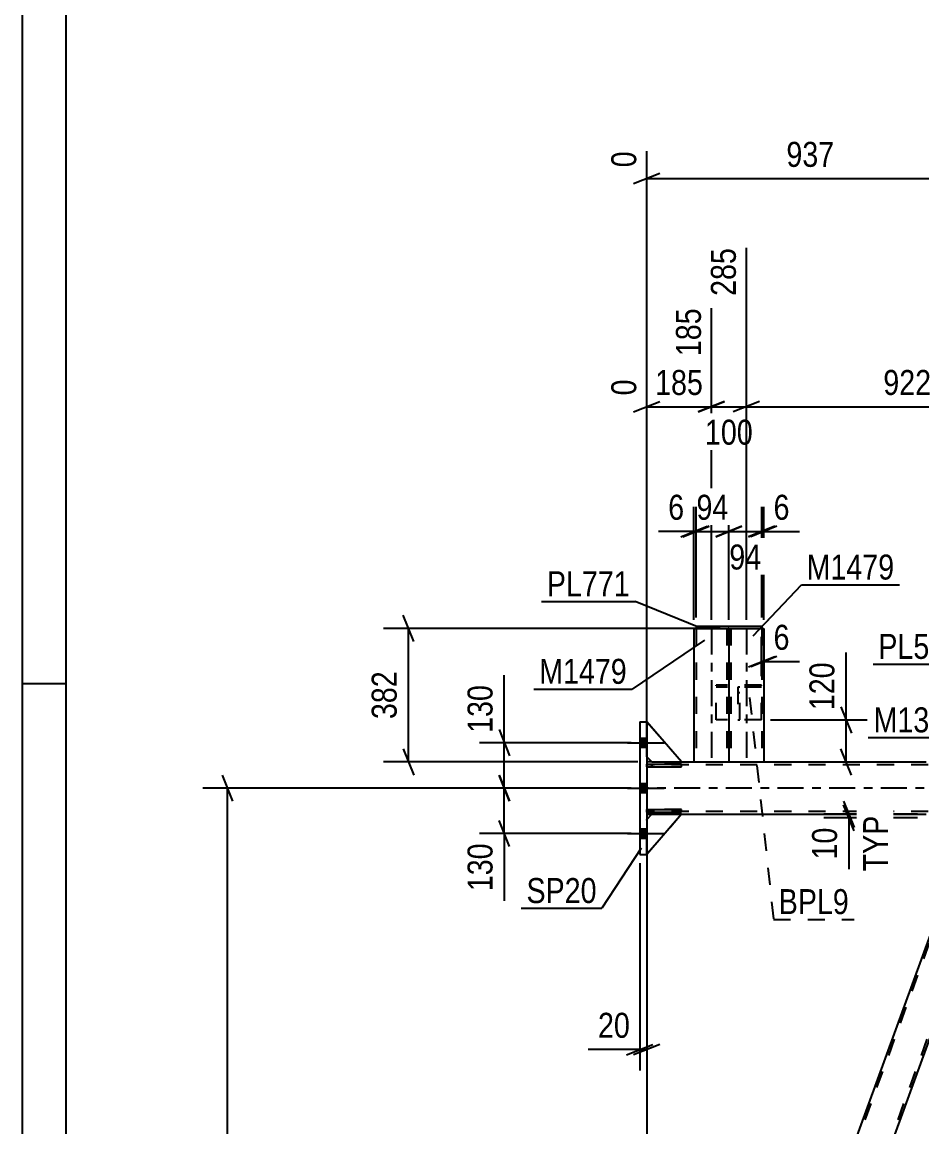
# Model space of a CAD drawing. Header units: millimetres. Extents: x -858 to 331, y -869 to -28.
# Drawn here: x -857.6 to -754.5, y -323.4 to -196.8 of the extents above; entities that cross this region are included whole.
import ezdxf

# ---------------------------------------------------------------- set-up
doc = ezdxf.new("R2010")
doc.units = ezdxf.units.MM
doc.linetypes.add('DXK_LINE_DOT2', pattern=[3.9198, 1.9599, -1.9599])
doc.linetypes.add('DXK_LINE_DOT3', pattern=[5.9187, 2.979, -0.9799, 0.9799, -0.9799])
doc.styles.add('Arial Narrow', font='ARIALN.TTF', dxfattribs={"height": 0.2})

# ---------------------------------------------------------------- blocks, each defined once
blk = doc.blocks.new('Unknown-570393797-1134')
at = {"color": 5, "linetype": 'Continuous'}
for p, q in [((-857.57, -27.58), (-857.57, -868.58)), ((-852.57, -32.58), (-852.57, -863.58)), ((-852.57, -272.58), (-857.57, -272.58))]:
    blk.add_line(p, q, dxfattribs=at)
blk = doc.blocks.new('Part-570393797-12536 - 12424')
at = {"color": 2, "linetype": 'Continuous'}
for p, q in [((-785.42, -281.54), (-786.02, -281.54)), ((-782.02, -281.54), (-754, -281.54)), ((-786.02, -287.54), (-785.42, -287.54)), ((-782.02, -287.54), (-754, -287.54))]:
    blk.add_line(p, q, dxfattribs=at)
at = {"color": 7, "linetype": 'DXK_LINE_DOT2'}
for p, q in [((-786.02, -281.54), (-786.02, -287.54)), ((-87.4, -281.86), (-786.02, -281.86)), ((-785.42, -281.54), (-782.02, -281.54)), ((-87.4, -287.22), (-786.02, -287.22)), ((-785.42, -287.54), (-782.02, -287.54))]:
    blk.add_line(p, q, dxfattribs=at)
at = {"color": 7, "linetype": 'DXK_LINE_DOT3'}
blk.add_line((-87.4, -284.54), (-786.02, -284.54), dxfattribs=at)
blk = doc.blocks.new('Part-570393797-12482 - 12424')
at = {"color": 2, "linetype": 'Continuous'}
for p, q in [((-786.82, -276.94), (-786.82, -292.14)), ((-786.82, -276.94), (-786.02, -276.94)), ((-786.02, -276.94), (-786.02, -292.14)), ((-786.82, -292.14), (-786.02, -292.14))]:
    blk.add_line(p, q, dxfattribs=at)
blk = doc.blocks.new('Part-570393797-12682 - 12424')
at = {"color": 7, "linetype": 'DXK_LINE_DOT2'}
for p, q in [((-772.86, -272.73), (-778.06, -272.73)), ((-778.06, -276.73), (-778.06, -272.73)), ((-772.86, -272.97), (-778.06, -272.97)), ((-772.86, -276.73), (-772.86, -272.73)), ((-772.86, -276.73), (-778.06, -276.73))]:
    blk.add_line(p, q, dxfattribs=at)
blk = doc.blocks.new('Part-570393797-12710 - 12424')
at = {"color": 2, "linetype": 'Continuous'}
for p, q in [((-780.37, -266), (-780.37, -266.24)), ((-780.37, -266), (-772.85, -266)), ((-776.68, -266.24), (-776.54, -266.24)), ((-772.85, -266), (-772.85, -266.24))]:
    blk.add_line(p, q, dxfattribs=at)
at = {"color": 7, "linetype": 'DXK_LINE_DOT2'}
for p, q in [((-780.37, -266.24), (-776.68, -266.24)), ((-776.54, -266.24), (-772.85, -266.24))]:
    blk.add_line(p, q, dxfattribs=at)
blk = doc.blocks.new('Part-570393797-12712 - 12424')
at = {"color": 2, "linetype": 'Continuous'}
for p, q in [((-782.02, -281.54), (-786.02, -276.94)), ((-786.02, -280.94), (-785.42, -281.54)), ((-785.42, -281.54), (-782.02, -281.54))]:
    blk.add_line(p, q, dxfattribs=at)
at = {"color": 7, "linetype": 'DXK_LINE_DOT2'}
blk.add_line((-786.02, -280.94), (-786.02, -276.94), dxfattribs=at)
blk = doc.blocks.new('Part-570393797-12784 - 12424')
at = {"color": 7, "linetype": 'DXK_LINE_DOT2'}
for p, q in [((-782.02, -281.78), (-786.02, -281.78)), ((-786.02, -281.78), (-786.02, -282.1)), ((-786.02, -282.1), (-782.02, -282.1)), ((-785.42, -281.78), (-785.42, -282.1)), ((-782.02, -282.1), (-782.02, -281.78))]:
    blk.add_line(p, q, dxfattribs=at)
blk = doc.blocks.new('Part-570393797-12785 - 12424')
at = {"color": 7, "linetype": 'DXK_LINE_DOT2'}
for p, q in [((-782.02, -286.98), (-786.02, -286.98)), ((-786.02, -286.98), (-786.02, -287.3)), ((-786.02, -287.3), (-782.02, -287.3)), ((-785.42, -286.98), (-785.42, -287.3)), ((-782.02, -287.3), (-782.02, -286.98))]:
    blk.add_line(p, q, dxfattribs=at)
blk = doc.blocks.new('Part-570393797-12786 - 12424')
at = {"color": 2, "linetype": 'Continuous'}
for p, q in [((-786.02, -282.1), (-786.02, -281.78)), ((-786.02, -281.78), (-782.02, -281.78)), ((-786.02, -282.1), (-782.02, -282.1)), ((-782.02, -282.1), (-782.02, -281.78))]:
    blk.add_line(p, q, dxfattribs=at)
at = {"color": 7, "linetype": 'DXK_LINE_DOT2'}
blk.add_line((-785.42, -282.1), (-785.42, -281.78), dxfattribs=at)
blk = doc.blocks.new('Part-570393797-12787 - 12424')
at = {"color": 2, "linetype": 'Continuous'}
for p, q in [((-786.02, -287.3), (-786.02, -286.98)), ((-786.02, -286.98), (-782.02, -286.98)), ((-786.02, -287.3), (-782.02, -287.3)), ((-782.02, -287.3), (-782.02, -286.98))]:
    blk.add_line(p, q, dxfattribs=at)
at = {"color": 7, "linetype": 'DXK_LINE_DOT2'}
blk.add_line((-785.42, -287.3), (-785.42, -286.98), dxfattribs=at)
blk = doc.blocks.new('Part-570393797-12788 - 12424')
at = {"color": 7, "linetype": 'DXK_LINE_DOT2'}
for p, q in [((-782.02, -281.54), (-786.02, -276.94)), ((-786.02, -276.94), (-786.02, -280.94)), ((-786.02, -280.94), (-785.42, -281.54)), ((-785.42, -281.54), (-782.02, -281.54))]:
    blk.add_line(p, q, dxfattribs=at)
blk = doc.blocks.new('Part-570393797-12789 - 12424')
at = {"color": 2, "linetype": 'Continuous'}
for p, q in [((-786.02, -288.14), (-785.42, -287.54)), ((-782.02, -287.54), (-786.02, -292.14)), ((-785.42, -287.54), (-782.02, -287.54))]:
    blk.add_line(p, q, dxfattribs=at)
at = {"color": 7, "linetype": 'DXK_LINE_DOT2'}
blk.add_line((-786.02, -292.14), (-786.02, -288.14), dxfattribs=at)
blk = doc.blocks.new('Part-570393797-12819 - 12424')
at = {"color": 7, "linetype": 'DXK_LINE_DOT2'}
for p, q in [((-786.02, -288.14), (-785.42, -287.54)), ((-782.02, -287.54), (-786.02, -292.14)), ((-786.02, -292.14), (-786.02, -288.14)), ((-785.42, -287.54), (-782.02, -287.54))]:
    blk.add_line(p, q, dxfattribs=at)
blk = doc.blocks.new('Part-570393797-13239 - 12424')
at = {"color": 7, "linetype": 'DXK_LINE_DOT2'}
for p, q in [((-775.34, -272.97), (-775.58, -272.97)), ((-775.58, -272.97), (-775.58, -276.73)), ((-775.34, -276.73), (-775.34, -272.97)), ((-775.58, -273.57), (-775.34, -273.57)), ((-775.58, -276.73), (-775.34, -276.73))]:
    blk.add_line(p, q, dxfattribs=at)
blk = doc.blocks.new('Bolt-570393797-12850 - 12424')
at = {"linetype": 'Continuous'}
for points in [[(-786.82, -278.82), (-786.82, -279.86), (-786.02, -279.86), (-786.02, -278.82)], [(-786.82, -278.82), (-786.82, -279.86), (-786.02, -279.86), (-786.02, -278.82)], [(-786.82, -278.82), (-786.82, -279.86), (-786.02, -279.86), (-786.02, -278.82)], [(-786.82, -284.02), (-786.82, -285.06), (-786.02, -285.06), (-786.02, -284.02)], [(-786.82, -284.02), (-786.82, -285.06), (-786.02, -285.06), (-786.02, -284.02)], [(-786.82, -289.22), (-786.82, -290.26), (-786.02, -290.26), (-786.02, -289.22)], [(-786.82, -289.22), (-786.82, -290.26), (-786.02, -290.26), (-786.02, -289.22)], [(-786.82, -289.22), (-786.82, -290.26), (-786.02, -290.26), (-786.02, -289.22)]]:
    blk.add_hatch(color=1, dxfattribs=at).paths.add_polyline_path(points)
at = {"color": 1, "linetype": 'Continuous'}
for p, q in [((-788.22, -279.34), (-784.02, -279.34)), ((-788.22, -279.34), (-784.02, -279.34)), ((-788.22, -279.34), (-784.02, -279.34)), ((-786.82, -278.82), (-786.02, -278.82)), ((-786.82, -278.82), (-786.02, -278.82)), ((-786.82, -278.82), (-786.02, -278.82)), ((-786.82, -279.86), (-786.02, -279.86)), ((-786.82, -279.86), (-786.02, -279.86)), ((-786.82, -279.86), (-786.02, -279.86)), ((-788.22, -284.54), (-784.02, -284.54)), ((-788.22, -284.54), (-784.02, -284.54)), ((-786.82, -284.02), (-786.02, -284.02)), ((-786.82, -284.02), (-786.02, -284.02)), ((-786.82, -285.06), (-786.02, -285.06)), ((-786.82, -285.06), (-786.02, -285.06)), ((-788.22, -289.74), (-784.02, -289.74)), ((-788.22, -289.74), (-784.02, -289.74)), ((-788.22, -289.74), (-784.02, -289.74)), ((-786.82, -289.22), (-786.02, -289.22)), ((-786.82, -289.22), (-786.02, -289.22)), ((-786.82, -289.22), (-786.02, -289.22)), ((-786.82, -290.26), (-786.02, -290.26)), ((-786.82, -290.26), (-786.02, -290.26)), ((-786.82, -290.26), (-786.02, -290.26))]:
    blk.add_line(p, q, dxfattribs=at)
blk = doc.blocks.new('Part-570393797-12886 - 12424')
at = {"color": 2, "linetype": 'Continuous'}
for p, q in [((-748.69, -287.94), (-791.71, -406.14)), ((-745.45, -290.74), (-787.45, -406.14))]:
    blk.add_line(p, q, dxfattribs=at)
at = {"color": 7, "linetype": 'DXK_LINE_DOT2'}
for p, q in [((-748.29, -287.54), (-791.6, -406.54)), ((-744.54, -287.54), (-787.85, -406.54)), ((-748.54, -287.54), (-748.69, -287.94)), ((-744.28, -287.54), (-748.54, -287.54)), ((-748.54, -287.54), (-748.5, -287.54)), ((-744.28, -287.54), (-745.45, -290.74)), ((-791.71, -406.14), (-791.85, -406.54)), ((-787.45, -406.14), (-787.6, -406.54)), ((-791.85, -406.54), (-787.6, -406.54))]:
    blk.add_line(p, q, dxfattribs=at)
blk = doc.blocks.new('Part-570393797-13233 - 12424')
at = {"color": 2, "linetype": 'Continuous'}
for p, q in [((-780.61, -266.24), (-780.61, -281.54)), ((-780.61, -266.24), (-780.57, -266.24)), ((-780.57, -266.24), (-780.47, -266.24)), ((-780.47, -266.24), (-780.31, -266.24)), ((-780.31, -266.24), (-780.13, -266.24)), ((-780.13, -266.24), (-776.68, -266.24)), ((-776.61, -266.24), (-776.61, -281.54)), ((-780.61, -281.54), (-776.61, -281.54))]:
    blk.add_line(p, q, dxfattribs=at)
at = {"color": 7, "linetype": 'DXK_LINE_DOT2'}
for p, q in [((-780.61, -266.24), (-780.61, -266.24)), ((-780.37, -266.24), (-780.37, -281.54)), ((-780.37, -266.24), (-780.35, -266.24)), ((-780.31, -266.24), (-780.22, -266.24)), ((-776.85, -266.24), (-776.85, -281.54)), ((-776.68, -266.24), (-776.65, -266.24)), ((-776.65, -266.24), (-776.68, -266.24)), ((-776.65, -266.24), (-776.61, -266.24)), ((-776.61, -266.24), (-776.65, -266.24)), ((-780.37, -281.54), (-780.35, -281.54)), ((-780.35, -281.54), (-780.13, -281.54)), ((-780.35, -281.54), (-780.31, -281.54)), ((-780.31, -281.54), (-780.3, -281.54))]:
    blk.add_line(p, q, dxfattribs=at)
at = {"color": 7, "linetype": 'DXK_LINE_DOT3'}
blk.add_line((-778.61, -266.24), (-778.61, -281.54), dxfattribs=at)
blk = doc.blocks.new('Part-570393797-13238 - 12424')
at = {"color": 2, "linetype": 'Continuous'}
for p, q in [((-776.61, -266.24), (-776.61, -281.54)), ((-776.54, -266.24), (-776.47, -266.24)), ((-776.47, -266.24), (-776.13, -266.24)), ((-776.13, -266.24), (-772.61, -266.24)), ((-772.61, -266.24), (-772.61, -281.54))]:
    blk.add_line(p, q, dxfattribs=at)
at = {"color": 7, "linetype": 'DXK_LINE_DOT2'}
for p, q in [((-776.61, -266.24), (-776.54, -266.24)), ((-776.47, -266.24), (-776.35, -266.24)), ((-776.37, -266.24), (-776.37, -281.54)), ((-776.37, -266.24), (-776.35, -266.24)), ((-776.37, -266.24), (-776.35, -266.24)), ((-776.35, -266.24), (-776.13, -266.24)), ((-772.85, -266.24), (-772.85, -281.54)), ((-776.61, -281.54), (-776.61, -281.54)), ((-776.61, -281.54), (-772.61, -281.54)), ((-772.61, -281.54), (-772.61, -281.54)), ((-772.61, -281.54), (-772.61, -281.54))]:
    blk.add_line(p, q, dxfattribs=at)
at = {"color": 7, "linetype": 'DXK_LINE_DOT3'}
blk.add_line((-774.61, -266.24), (-774.61, -281.54), dxfattribs=at)
blk = doc.blocks.new('StraightDimension-570393797-21480 - 12424')
at = {"color": 7, "linetype": 'Continuous'}
for p, q in [((-812.71, -267.74), (-813.91, -264.74)), ((-777.61, -266.24), (-816.16, -266.24)), ((-813.31, -281.54), (-813.31, -266.24)), ((-813.91, -280.04), (-812.71, -283.04)), ((-787.02, -281.54), (-816.16, -281.54))]:
    blk.add_line(p, q, dxfattribs=at)
at = {"color": 0}
blk.add_wipeout([(-814.06, -270.55), (-818.26, -270.55), (-818.26, -277.23), (-814.06, -277.23)], dxfattribs=at)
at = {"color": 3, "style": 'Arial Narrow'}
blk.add_text('382', height=2.863, rotation=90.0002, dxfattribs=at).set_placement((-814.66, -276.63))
blk = doc.blocks.new('StraightDimension-570393797-14593 - 12424')
at = {"color": 7, "linetype": 'Continuous'}
for p, q in [((-802.33, -279.34), (-802.33, -271.6)), ((-802.33, -279.34), (-802.33, -271.6)), ((-802.93, -277.84), (-801.73, -280.84)), ((-787.82, -279.34), (-805.18, -279.34)), ((-802.33, -284.54), (-802.33, -279.34)), ((-801.73, -286.04), (-802.93, -283.04)), ((-787.82, -284.54), (-805.18, -284.54))]:
    blk.add_line(p, q, dxfattribs=at)
at = {"color": 0}
blk.add_wipeout([(-803.08, -272.13), (-807.28, -272.13), (-807.28, -278.81), (-803.08, -278.81)], dxfattribs=at)
at = {"color": 3, "style": 'Arial Narrow'}
blk.add_text('130', height=2.863, rotation=90.0002, dxfattribs=at).set_placement((-803.68, -278.21))
blk = doc.blocks.new('StraightDimension-570393797-26400 - 12424')
at = {"color": 7, "linetype": 'Continuous'}
for p, q in [((-778.61, -265.24), (-778.61, -229.55)), ((-786.02, -280.54), (-786.02, -237.71)), ((-787.52, -241.44), (-784.52, -240.24)), ((-777.11, -240.24), (-780.11, -241.44)), ((-786.02, -240.84), (-778.61, -240.84))]:
    blk.add_line(p, q, dxfattribs=at)
at = {"color": 0}
blk.add_wipeout([(-778.97, -240.09), (-778.97, -235.89), (-785.66, -235.89), (-785.66, -240.09)], dxfattribs=at)
at = {"color": 0, "linetype": 'Continuous'}
blk.add_wipeout([(-786.62, -237.11), (-790.82, -237.11), (-790.82, -240.14), (-786.62, -240.14)], dxfattribs=at)
at = {"color": 3, "style": 'Arial Narrow'}
blk.add_text('185', height=2.863, dxfattribs=at).set_placement((-785.06, -239.49))
at = {"color": 3, "linetype": 'Continuous', "style": 'Arial Narrow'}
blk.add_text('0', height=2.86, rotation=90.0002, dxfattribs=at).set_placement((-787.22, -239.54))
at = {"color": 0, "linetype": 'Continuous'}
blk.add_wipeout([(-779.21, -228.95), (-783.41, -228.95), (-783.41, -235.64), (-779.21, -235.64)], dxfattribs=at)
at = {"color": 3, "linetype": 'Continuous', "style": 'Arial Narrow'}
blk.add_text('185', height=2.863, rotation=90.0002, dxfattribs=at).set_placement((-779.81, -235.04))
blk = doc.blocks.new('StraightDimension-570393797-13657 - 12424')
at = {"color": 7, "linetype": 'Continuous'}
for p, q in [((-786.02, -288.54), (-786.02, -350.92)), ((-819.93, -405.54), (-819.93, -345.67)), ((-818.43, -347.92), (-821.43, -349.12)), ((-787.52, -349.12), (-784.52, -347.92)), ((-819.93, -348.52), (-786.02, -348.52))]:
    blk.add_line(p, q, dxfattribs=at)
at = {"color": 0}
blk.add_wipeout([(-798.72, -347.77), (-798.72, -343.57), (-807.23, -343.57), (-807.23, -347.77)], dxfattribs=at)
at = {"color": 3, "style": 'Arial Narrow'}
blk.add_text('1137', height=2.863, dxfattribs=at).set_placement((-806.63, -347.17))
blk = doc.blocks.new('StraightDimension-570393797-14601 - 12424')
at = {"color": 7, "linetype": 'Continuous'}
for p, q in [((-802.93, -283.04), (-801.73, -286.04)), ((-787.82, -284.54), (-805.18, -284.54)), ((-802.33, -289.74), (-802.33, -284.54)), ((-801.73, -291.24), (-802.93, -288.24)), ((-787.82, -289.74), (-805.18, -289.74)), ((-802.33, -289.74), (-802.33, -297.47)), ((-802.33, -289.74), (-802.33, -297.47))]:
    blk.add_line(p, q, dxfattribs=at)
at = {"color": 0}
blk.add_wipeout([(-803.08, -290.26), (-807.28, -290.26), (-807.28, -296.95), (-803.08, -296.95)], dxfattribs=at)
at = {"color": 3, "style": 'Arial Narrow'}
blk.add_text('130', height=2.863, rotation=90.0002, dxfattribs=at).set_placement((-803.68, -296.35))
blk = doc.blocks.new('StraightDimension-570393797-13981 - 12424')
at = {"color": 7, "linetype": 'Continuous'}
for p, q in [((-786.82, -293.14), (-786.82, -316.9)), ((-786.02, -293.14), (-786.02, -316.9)), ((-788.32, -315.1), (-785.32, -313.9)), ((-784.52, -313.9), (-787.52, -315.1)), ((-786.82, -314.5), (-792.73, -314.5)), ((-786.82, -314.5), (-792.73, -314.5)), ((-786.82, -314.5), (-786.02, -314.5))]:
    blk.add_line(p, q, dxfattribs=at)
at = {"color": 0}
blk.add_wipeout([(-787.34, -313.75), (-787.34, -309.55), (-792.2, -309.55), (-792.2, -313.75)], dxfattribs=at)
at = {"color": 3, "style": 'Arial Narrow'}
blk.add_text('20', height=2.863, dxfattribs=at).set_placement((-791.6, -313.15))
blk = doc.blocks.new('StraightDimension-570393797-14174 - 12424')
at = {"color": 7, "linetype": 'Continuous'}
for p, q in [((-833.43, -286.04), (-834.63, -283.04)), ((-787.82, -284.54), (-836.88, -284.54)), ((-834.03, -409.54), (-834.03, -284.54)), ((-834.63, -408.04), (-833.43, -411.04)), ((-821.73, -409.54), (-836.88, -409.54))]:
    blk.add_line(p, q, dxfattribs=at)
at = {"color": 0}
blk.add_wipeout([(-834.78, -342.78), (-838.98, -342.78), (-838.98, -351.29), (-834.78, -351.29)], dxfattribs=at)
at = {"color": 3, "style": 'Arial Narrow'}
blk.add_text('3125', height=2.863, rotation=90.0002, dxfattribs=at).set_placement((-835.38, -350.69))
blk = doc.blocks.new('StraightDimension-570393797-26399 - 12424')
at = {"color": 7, "linetype": 'Continuous'}
for p, q in [((-774.61, -265.24), (-774.61, -222.65)), ((-778.61, -265.24), (-778.61, -229.55)), ((-780.11, -241.44), (-777.11, -240.24)), ((-773.11, -240.24), (-776.11, -241.44)), ((-778.61, -240.84), (-774.61, -240.84))]:
    blk.add_line(p, q, dxfattribs=at)
at = {"color": 0, "linetype": 'Continuous'}
blk.add_wipeout([(-775.21, -222.05), (-779.41, -222.05), (-779.41, -228.74), (-775.21, -228.74)], dxfattribs=at)
at = {"color": 0}
blk.add_wipeout([(-773.27, -245.79), (-773.27, -241.59), (-779.95, -241.59), (-779.95, -245.79)], dxfattribs=at)
at = {"color": 3, "linetype": 'Continuous', "style": 'Arial Narrow'}
blk.add_text('285', height=2.863, rotation=90.0002, dxfattribs=at).set_placement((-775.81, -228.14))
at = {"color": 3, "style": 'Arial Narrow'}
blk.add_text('100', height=2.863, dxfattribs=at).set_placement((-779.35, -245.19))
blk = doc.blocks.new('StraightDimension-570393797-14179 - 12424')
at = {"color": 7, "linetype": 'Continuous'}
for p, q in [((-748.54, -286.54), (-748.54, -207.92)), ((-786.02, -280.54), (-786.02, -211.57)), ((-784.52, -214.1), (-787.52, -215.3)), ((-786.02, -214.7), (-748.54, -214.7)), ((-750.04, -215.3), (-747.04, -214.1))]:
    blk.add_line(p, q, dxfattribs=at)
at = {"color": 0}
blk.add_wipeout([(-763.94, -213.95), (-763.94, -209.75), (-770.62, -209.75), (-770.62, -213.95)], dxfattribs=at)
at = {"color": 3, "style": 'Arial Narrow'}
blk.add_text('937', height=2.863, dxfattribs=at).set_placement((-770.02, -213.35))
at = {"color": 0, "linetype": 'Continuous'}
for points in [[(-749.14, -207.32), (-753.34, -207.32), (-753.34, -214), (-749.14, -214)], [(-786.62, -210.97), (-790.82, -210.97), (-790.82, -214), (-786.62, -214)]]:
    blk.add_wipeout(points, dxfattribs=at)
at = {"color": 3, "linetype": 'Continuous', "style": 'Arial Narrow'}
for s, height, p in [('937', 2.863, (-749.74, -213.4)), ('0', 2.86, (-787.22, -213.4))]:
    blk.add_text(s, height=height, rotation=90.0002, dxfattribs=at).set_placement(p)
blk = doc.blocks.new('StraightDimension-570393797-14610 - 12424')
at = {"color": 7, "linetype": 'Continuous'}
for p, q in [((-763.47, -286.04), (-762.27, -289.04)), ((-762.27, -289.44), (-763.47, -286.44)), ((-755, -287.54), (-765.72, -287.54)), ((-755, -287.94), (-765.72, -287.94)), ((-762.87, -287.94), (-762.87, -287.54)), ((-762.87, -287.94), (-762.87, -293.84)), ((-762.87, -287.94), (-762.87, -293.84))]:
    blk.add_line(p, q, dxfattribs=at)
at = {"color": 0, "linetype": 'Continuous'}
blk.add_wipeout([(-757.77, -287.09), (-761.97, -287.09), (-761.97, -294.68), (-757.77, -294.68)], dxfattribs=at)
at = {"color": 0}
blk.add_wipeout([(-763.62, -288.46), (-767.82, -288.46), (-767.82, -293.32), (-763.62, -293.32)], dxfattribs=at)
at = {"color": 3, "linetype": 'Continuous', "style": 'Arial Narrow'}
blk.add_text('TYP', height=2.863, rotation=90.0002, dxfattribs=at).set_placement((-758.37, -294.08))
at = {"color": 3, "style": 'Arial Narrow'}
blk.add_text('10', height=2.863, rotation=90.0002, dxfattribs=at).set_placement((-764.22, -292.72))
blk = doc.blocks.new('StraightDimension-570393797-21426 - 12424')
at = {"color": 7, "linetype": 'Continuous'}
for p, q in [((-763.17, -276.73), (-763.17, -269)), ((-763.17, -276.73), (-763.17, -269)), ((-763.77, -275.23), (-762.57, -278.23)), ((-771.86, -276.73), (-760.77, -276.73)), ((-763.17, -281.54), (-763.17, -276.73)), ((-762.57, -283.04), (-763.77, -280.04)), ((-775.61, -281.54), (-760.77, -281.54))]:
    blk.add_line(p, q, dxfattribs=at)
at = {"color": 0}
blk.add_wipeout([(-763.92, -269.52), (-768.12, -269.52), (-768.12, -276.21), (-763.92, -276.21)], dxfattribs=at)
at = {"color": 3, "style": 'Arial Narrow'}
blk.add_text('120', height=2.863, rotation=90.0002, dxfattribs=at).set_placement((-764.52, -275.61))
blk = doc.blocks.new('StraightDimension-570393797-26159 - 12424')
at = {"color": 7, "linetype": 'Continuous'}
for p, q in [((-772.85, -265), (-772.85, -252.29)), ((-772.61, -265.24), (-772.61, -252.29)), ((-774.35, -255.74), (-771.35, -254.54)), ((-771.11, -254.54), (-774.11, -255.74)), ((-772.85, -255.14), (-772.61, -255.14)), ((-772.61, -255.14), (-768.53, -255.14)), ((-772.61, -255.14), (-768.53, -255.14))]:
    blk.add_line(p, q, dxfattribs=at)
at = {"color": 0}
blk.add_wipeout([(-769.06, -254.39), (-769.06, -250.19), (-772.09, -250.19), (-772.09, -254.39)], dxfattribs=at)
at = {"color": 3, "style": 'Arial Narrow'}
blk.add_text('6', height=2.86, dxfattribs=at).set_placement((-771.49, -253.79))
blk = doc.blocks.new('StraightDimension-570393797-26160 - 12424')
at = {"color": 7, "linetype": 'Continuous'}
for p, q in [((-776.61, -265.24), (-776.61, -252.74)), ((-772.85, -265), (-772.85, -252.74)), ((-778.11, -255.74), (-775.11, -254.54)), ((-776.61, -255.14), (-772.85, -255.14)), ((-771.35, -254.54), (-774.35, -255.74))]:
    blk.add_line(p, q, dxfattribs=at)
at = {"color": 0}
blk.add_wipeout([(-772.3, -260.09), (-772.3, -255.89), (-777.16, -255.89), (-777.16, -260.09)], dxfattribs=at)
at = {"color": 3, "style": 'Arial Narrow'}
blk.add_text('94', height=2.863, dxfattribs=at).set_placement((-776.56, -259.49))
blk = doc.blocks.new('StraightDimension-570393797-26161 - 12424')
at = {"color": 7, "linetype": 'Continuous'}
for p, q in [((-780.37, -265), (-780.37, -252.29)), ((-776.61, -265.24), (-776.61, -252.29)), ((-781.87, -255.74), (-778.87, -254.54)), ((-780.37, -255.14), (-776.61, -255.14)), ((-775.11, -254.54), (-778.11, -255.74))]:
    blk.add_line(p, q, dxfattribs=at)
at = {"color": 0}
blk.add_wipeout([(-776.06, -254.39), (-776.06, -250.19), (-780.92, -250.19), (-780.92, -254.39)], dxfattribs=at)
at = {"color": 3, "style": 'Arial Narrow'}
blk.add_text('94', height=2.863, dxfattribs=at).set_placement((-780.32, -253.79))
blk = doc.blocks.new('StraightDimension-570393797-26162 - 12424')
at = {"color": 7, "linetype": 'Continuous'}
for p, q in [((-780.61, -265.24), (-780.61, -252.29)), ((-780.37, -265), (-780.37, -252.29)), ((-780.61, -255.14), (-784.69, -255.14)), ((-780.61, -255.14), (-784.69, -255.14)), ((-782.11, -255.74), (-779.11, -254.54)), ((-778.87, -254.54), (-781.87, -255.74)), ((-780.61, -255.14), (-780.37, -255.14))]:
    blk.add_line(p, q, dxfattribs=at)
at = {"color": 0}
blk.add_wipeout([(-781.14, -254.39), (-781.14, -250.19), (-784.16, -250.19), (-784.16, -254.39)], dxfattribs=at)
at = {"color": 3, "style": 'Arial Narrow'}
blk.add_text('6', height=2.86, dxfattribs=at).set_placement((-783.56, -253.79))
blk = doc.blocks.new('StraightDimension-570393797-26338 - 12424')
at = {"color": 7, "linetype": 'Continuous'}
for p, q in [((-772.86, -271.73), (-772.86, -267.19)), ((-772.61, -271.73), (-772.61, -267.19)), ((-774.36, -270.64), (-771.36, -269.44)), ((-771.11, -269.44), (-774.11, -270.64)), ((-772.86, -270.04), (-772.61, -270.04)), ((-772.61, -270.04), (-768.53, -270.04)), ((-772.61, -270.04), (-768.53, -270.04))]:
    blk.add_line(p, q, dxfattribs=at)
at = {"color": 0}
blk.add_wipeout([(-769.06, -269.29), (-769.06, -265.09), (-772.09, -265.09), (-772.09, -269.29)], dxfattribs=at)
at = {"color": 3, "style": 'Arial Narrow'}
blk.add_text('6', height=2.86, dxfattribs=at).set_placement((-771.49, -268.69))
blk = doc.blocks.new('StraightDimension-570393797-26398 - 12424')
at = {"color": 7, "linetype": 'Continuous'}
for p, q in [((-774.61, -265.24), (-774.61, -222.65)), ((-737.75, -265.96), (-737.75, -232.22)), ((-773.11, -240.24), (-776.11, -241.44)), ((-739.25, -241.44), (-736.25, -240.24)), ((-774.61, -240.84), (-737.75, -240.84))]:
    blk.add_line(p, q, dxfattribs=at)
at = {"color": 0}
blk.add_wipeout([(-752.84, -240.09), (-752.84, -235.89), (-759.52, -235.89), (-759.52, -240.09)], dxfattribs=at)
at = {"color": 3, "style": 'Arial Narrow'}
blk.add_text('922', height=2.863, dxfattribs=at).set_placement((-758.92, -239.49))
at = {"color": 0, "linetype": 'Continuous'}
blk.add_wipeout([(-738.35, -231.62), (-742.55, -231.62), (-742.55, -240.14), (-738.35, -240.14)], dxfattribs=at)
at = {"color": 3, "linetype": 'Continuous', "style": 'Arial Narrow'}
blk.add_text('1207', height=2.863, rotation=90.0002, dxfattribs=at).set_placement((-738.95, -239.54))
blk = doc.blocks.new('Mark-570393797-12478 - 12424')
at = {"color": 0}
blk.add_wipeout([(-791.75, -297.71), (-791.75, -294.71), (-799.79, -294.71), (-799.79, -297.71)], dxfattribs=at)
blk.add_wipeout([(-791.75, -297.71), (-791.75, -294.71), (-799.79, -294.71), (-799.79, -297.71)], dxfattribs=at)
at = {"color": 30, "linetype": 'Continuous'}
for p in [(-786.64, -291.41), (-800.39, -298.31)]:
    blk.add_line(p, (-791.15, -298.31), dxfattribs=at)
at = {"color": 3, "style": 'Arial Narrow'}
blk.add_text('SP20', height=2.863, dxfattribs=at).set_placement((-799.79, -297.71))
blk = doc.blocks.new('Mark-570393797-12644 - 12424')
at = {"color": 0}
blk.add_wipeout([(-749.99, -269.73), (-749.99, -266.73), (-759.49, -266.73), (-759.49, -269.73)], dxfattribs=at)
blk.add_wipeout([(-749.99, -269.73), (-749.99, -266.73), (-759.49, -266.73), (-759.49, -269.73)], dxfattribs=at)
at = {"color": 30, "linetype": 'Continuous'}
for p in [(-741.97, -266.73), (-760.09, -270.33)]:
    blk.add_line(p, (-749.39, -270.33), dxfattribs=at)
at = {"color": 3, "style": 'Arial Narrow'}
blk.add_text('PL580', height=2.863, dxfattribs=at).set_placement((-759.49, -269.73))
blk = doc.blocks.new('Mark-570393797-12673 - 12424')
at = {"color": 0}
blk.add_wipeout([(-749.99, -278.15), (-749.99, -275.15), (-760.04, -275.15), (-760.04, -278.15)], dxfattribs=at)
blk.add_wipeout([(-749.99, -278.15), (-749.99, -275.15), (-760.04, -275.15), (-760.04, -278.15)], dxfattribs=at)
at = {"color": 30, "linetype": 'Continuous'}
for p in [(-738.86, -274.94), (-760.64, -278.75)]:
    blk.add_line(p, (-749.39, -278.75), dxfattribs=at)
at = {"color": 3, "style": 'Arial Narrow'}
blk.add_text('M1360', height=2.863, dxfattribs=at).set_placement((-760.04, -278.15))
blk = doc.blocks.new('Mark-570393797-12678 - 12424')
at = {"color": 0}
blk.add_wipeout([(-762.86, -298.98), (-762.86, -295.98), (-770.9, -295.98), (-770.9, -298.98)], dxfattribs=at)
blk.add_wipeout([(-762.86, -298.98), (-762.86, -295.98), (-770.9, -295.98), (-770.9, -298.98)], dxfattribs=at)
at = {"color": 30, "linetype": 'DXK_LINE_DOT2'}
for p, q in [((-774.23, -274.17), (-771.5, -299.58)), ((-771.5, -299.58), (-762.26, -299.58))]:
    blk.add_line(p, q, dxfattribs=at)
at = {"color": 3, "style": 'Arial Narrow'}
blk.add_text('BPL9', height=2.863, dxfattribs=at).set_placement((-770.9, -298.98))
blk = doc.blocks.new('Mark-570393797-12706 - 12424')
at = {"color": 0}
blk.add_wipeout([(-787.96, -262.56), (-787.96, -259.56), (-797.46, -259.56), (-797.46, -262.56)], dxfattribs=at)
blk.add_wipeout([(-787.96, -262.56), (-787.96, -259.56), (-797.46, -259.56), (-797.46, -262.56)], dxfattribs=at)
at = {"color": 30, "linetype": 'Continuous'}
for p in [(-798.06, -263.16), (-780.01, -266.15)]:
    blk.add_line(p, (-787.36, -263.16), dxfattribs=at)
at = {"color": 3, "style": 'Arial Narrow'}
blk.add_text('PL771', height=2.863, dxfattribs=at).set_placement((-797.46, -262.56))
blk = doc.blocks.new('Mark-570393797-13229 - 12424')
at = {"color": 0}
blk.add_wipeout([(-788.29, -272.59), (-788.29, -269.59), (-798.34, -269.59), (-798.34, -272.59)], dxfattribs=at)
blk.add_wipeout([(-788.29, -272.59), (-788.29, -269.59), (-798.34, -269.59), (-798.34, -272.59)], dxfattribs=at)
at = {"color": 30, "linetype": 'Continuous'}
for p in [(-779.4, -267.57), (-798.94, -273.19)]:
    blk.add_line(p, (-787.69, -273.19), dxfattribs=at)
at = {"color": 3, "style": 'Arial Narrow'}
blk.add_text('M1479', height=2.863, dxfattribs=at).set_placement((-798.34, -272.59))
blk = doc.blocks.new('Mark-570393797-13234 - 12424')
at = {"color": 0}
blk.add_wipeout([(-757.66, -260.64), (-757.66, -257.64), (-767.71, -257.64), (-767.71, -260.64)], dxfattribs=at)
blk.add_wipeout([(-757.66, -260.64), (-757.66, -257.64), (-767.71, -257.64), (-767.71, -260.64)], dxfattribs=at)
at = {"color": 30, "linetype": 'Continuous'}
for p, q in [((-773.84, -267.08), (-768.31, -261.24)), ((-768.31, -261.24), (-757.06, -261.24))]:
    blk.add_line(p, q, dxfattribs=at)
at = {"color": 3, "style": 'Arial Narrow'}
blk.add_text('M1479', height=2.863, dxfattribs=at).set_placement((-767.71, -260.64))

msp = doc.modelspace()

# ---------------------------------------------------------------- block references
for name in ['Unknown-570393797-1134', 'Part-570393797-13233 - 12424', 'Part-570393797-12710 - 12424', 'Part-570393797-13238 - 12424', 'Part-570393797-12682 - 12424', 'Part-570393797-13239 - 12424', 'Part-570393797-12482 - 12424', 'Part-570393797-12712 - 12424', 'Part-570393797-12788 - 12424', 'Bolt-570393797-12850 - 12424', 'Part-570393797-12536 - 12424', 'Part-570393797-12784 - 12424', 'Part-570393797-12786 - 12424', 'Part-570393797-12785 - 12424', 'Part-570393797-12787 - 12424', 'Part-570393797-12886 - 12424', 'Part-570393797-12789 - 12424', 'Part-570393797-12819 - 12424']:
    msp.add_blockref(name, (0, 0))

# ---------------------------------------------------------------- next in the draw order: block references
for name in ['StraightDimension-570393797-21480 - 12424', 'StraightDimension-570393797-13657 - 12424']:
    msp.add_blockref(name, (0, 0))

# ---------------------------------------------------------------- next in the draw order: block references
msp.add_blockref('StraightDimension-570393797-14593 - 12424', (0, 0))

# ---------------------------------------------------------------- next in the draw order: block references
for name in ['StraightDimension-570393797-26400 - 12424', 'StraightDimension-570393797-14601 - 12424']:
    msp.add_blockref(name, (0, 0))

# ---------------------------------------------------------------- next in the draw order: block references
for name in ['StraightDimension-570393797-26399 - 12424', 'StraightDimension-570393797-13981 - 12424']:
    msp.add_blockref(name, (0, 0))

# ---------------------------------------------------------------- next in the draw order: block references
msp.add_blockref('StraightDimension-570393797-14174 - 12424', (0, 0))

# ---------------------------------------------------------------- next in the draw order: block references
for name in ['StraightDimension-570393797-14179 - 12424', 'Mark-570393797-12478 - 12424']:
    msp.add_blockref(name, (0, 0))

# ---------------------------------------------------------------- next in the draw order: block references
for name in ['StraightDimension-570393797-26159 - 12424', 'Mark-570393797-12644 - 12424', 'Mark-570393797-13229 - 12424', 'StraightDimension-570393797-21426 - 12424', 'StraightDimension-570393797-14610 - 12424']:
    msp.add_blockref(name, (0, 0))

# ---------------------------------------------------------------- next in the draw order: block references
for name in ['StraightDimension-570393797-26160 - 12424', 'Mark-570393797-12678 - 12424', 'Mark-570393797-12673 - 12424']:
    msp.add_blockref(name, (0, 0))

# ---------------------------------------------------------------- next in the draw order: block references
for name in ['StraightDimension-570393797-26161 - 12424', 'StraightDimension-570393797-26338 - 12424']:
    msp.add_blockref(name, (0, 0))

# ---------------------------------------------------------------- next in the draw order: block references
for name in ['StraightDimension-570393797-26398 - 12424', 'StraightDimension-570393797-26162 - 12424']:
    msp.add_blockref(name, (0, 0))

# ---------------------------------------------------------------- next in the draw order: block references
for name in ['Mark-570393797-13234 - 12424', 'Mark-570393797-12706 - 12424']:
    msp.add_blockref(name, (0, 0))

doc.saveas('drawing.dxf')
